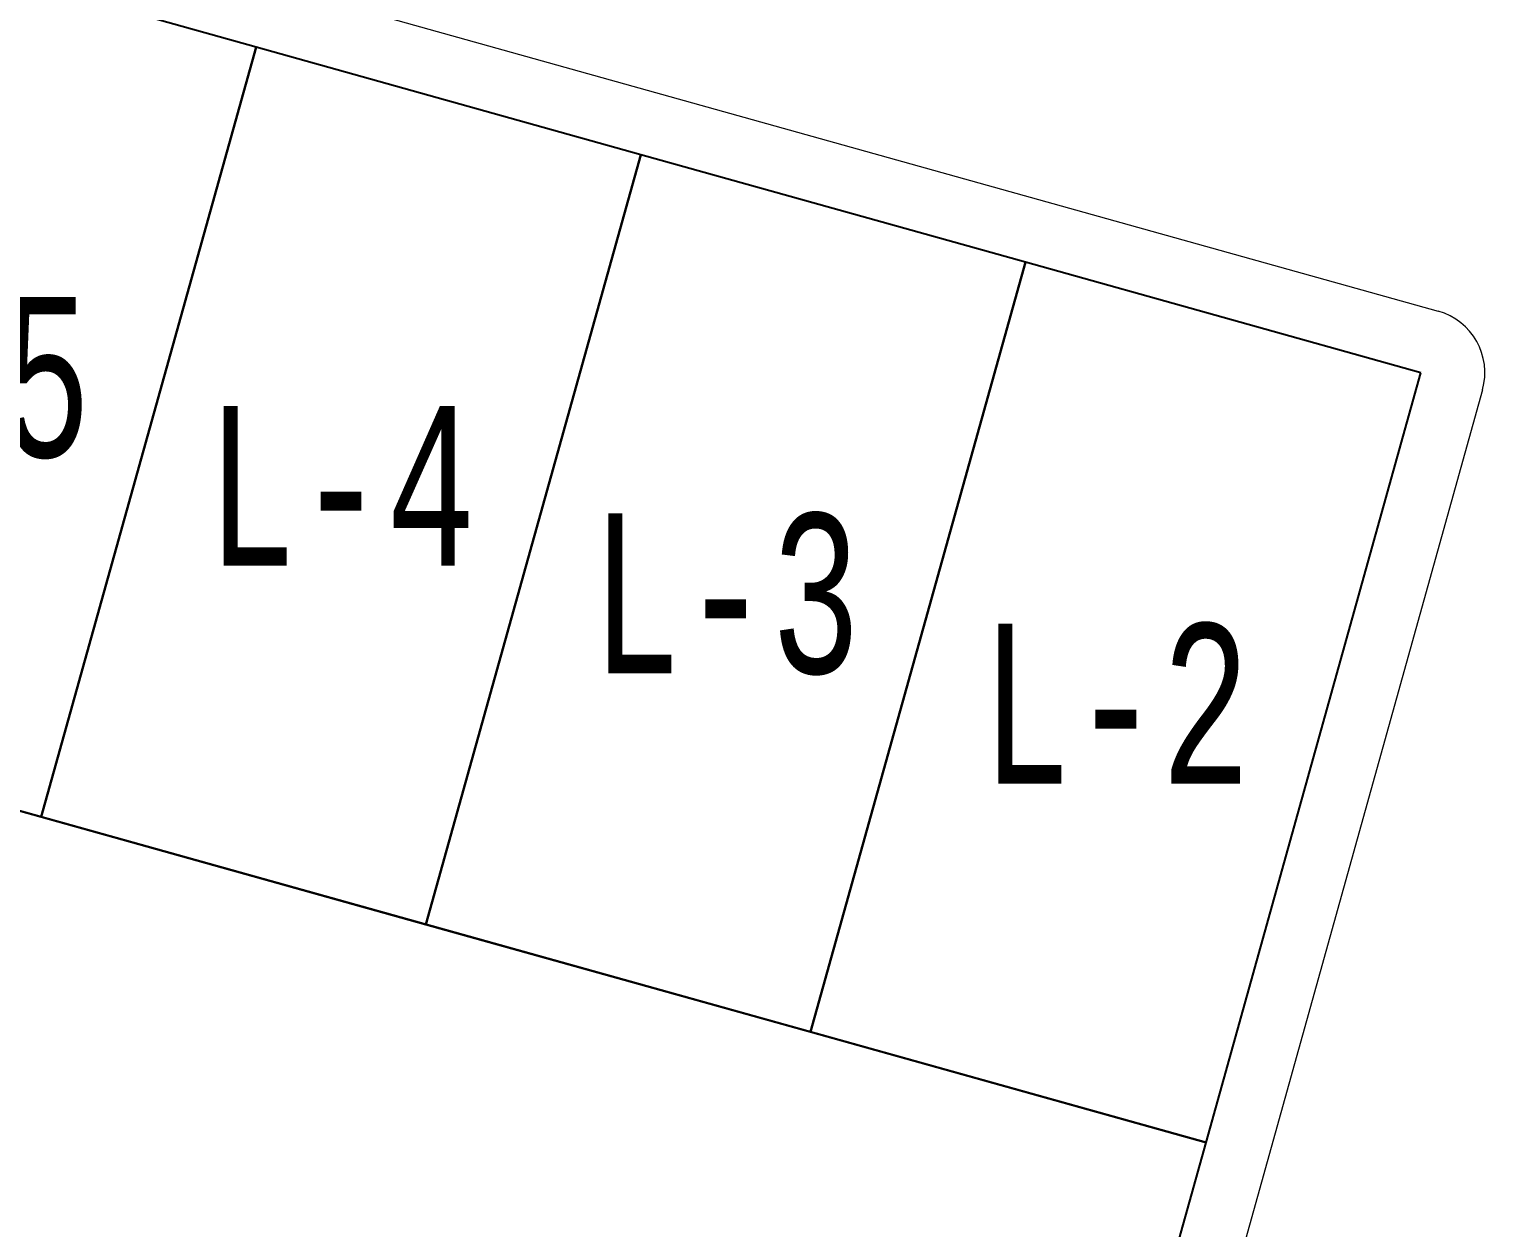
# Model space of a CAD drawing. Header units: millimetres. Extents: x 474016 to 477875, y 2288607 to 2292200.
# Drawn here: x 474364.54 to 474410.1, y 2288908.49 to 2288945.99 of the extents above; entities that cross this region are included whole.
import ezdxf
from ezdxf.enums import TextEntityAlignment as Align

# ---------------------------------------------------------------- set-up
doc = ezdxf.new("R2010")
doc.units = ezdxf.units.MM
doc.header["$LTSCALE"] = 50
doc.layers.add('BANQUETA', color=251, linetype='Continuous', lineweight=5)
doc.layers.add('MANZANAS', color=4, linetype='Continuous', lineweight=15)
doc.layers.add('CVL_LOTIF', color=1, linetype='Continuous')
doc.layers.add('MZ Y LT', color=7, linetype='Continuous', lineweight=13, true_color=0x0d2bf2)
doc.styles.add('MONOTXT4', font='MONOTXT4.shx', dxfattribs={"width": 0.55})

msp = doc.modelspace()

# ---------------------------------------------------------------- linework, layer by layer
at = {"layer": 'BANQUETA'}
for p, q in [((474214.299, 2288991.46), (474408.635, 2288937.164)), ((474410.023, 2288934.7), (474366.134, 2288777.613))]:
    msp.add_line(p, q, dxfattribs=at)
msp.add_arc((474408.097, 2288935.238), 2, 344.3901, 74.3901, dxfattribs=at)
at = {"layer": 'CVL_LOTIF'}
for points in [[(474371.643, 2288945.423), (474359.604, 2288948.786), (474352.876, 2288924.709), (474364.915, 2288921.345)], [(474383.682, 2288942.059), (474371.643, 2288945.423), (474364.915, 2288921.345), (474376.954, 2288917.981)], [(474395.72, 2288938.696), (474383.682, 2288942.059), (474376.954, 2288917.981), (474388.993, 2288914.618)], [(474401.369, 2288911.16), (474300.326, 2288939.391), (474262.748, 2288791.426), (474364.208, 2288778.151)], [(474408.097, 2288935.238), (474395.72, 2288938.696), (474388.993, 2288914.618), (474401.369, 2288911.16)]]:
    msp.add_lwpolyline(points, close=True, dxfattribs=at)
at = {"layer": 'MANZANAS'}
msp.add_line((474208.082, 2288965.163), (474401.369, 2288911.16), dxfattribs=at)
msp.add_lwpolyline([(474208.082, 2288965.163), (474401.369, 2288911.16), (474364.208, 2288778.151), (474170.408, 2288803.507), (474208.082, 2288965.163), (474170.408, 2288803.507)], dxfattribs=at)

# ---------------------------------------------------------------- texts
at = {"layer": 'MZ Y LT', "lineweight": 13, "style": 'MONOTXT4', "width": 0.65}
for s, p in [('L-5', (474362.26, 2288935.066)), ('L-4', (474374.298, 2288931.702)), ('L-3', (474386.337, 2288928.339)), ('L-2', (474398.545, 2288924.928))]:
    msp.add_text(s, height=5, dxfattribs=at).set_placement(p, align=Align.MIDDLE)

doc.saveas('drawing.dxf')
